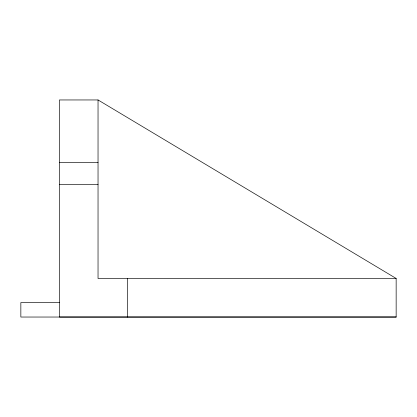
<?xml version="1.0" encoding="UTF-8"?>
<svg xmlns="http://www.w3.org/2000/svg" width="417" height="417" viewBox="0 0 417 417"><rect width="100%" height="100%" fill="white"/><g stroke="black" fill="none" stroke-linecap="round" stroke-linejoin="round"><path stroke-width="0.63" d="M396.15 317.024L396.15 278.452L98.037 99.955L59.443 99.955L59.443 317.04L396.15 317.024L20.85 317.04L20.85 302.57L59.443 302.57M59.443 162.672L98.037 162.672M59.443 184.377L98.037 184.377M396.15 278.452L98.037 278.488L98.037 99.955M127.352 278.467L127.352 317.045"/></g></svg>
